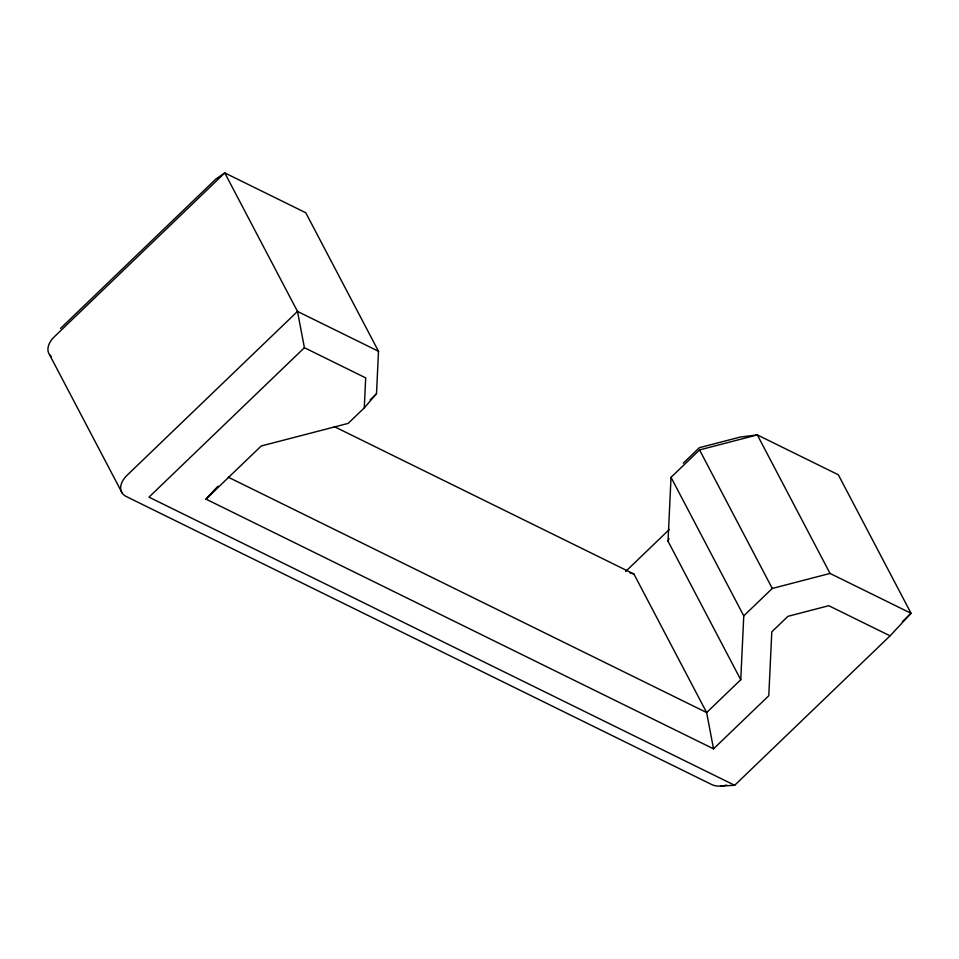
<?xml version="1.0" encoding="UTF-8"?>
<svg xmlns="http://www.w3.org/2000/svg" width="959" height="959" viewBox="0 0 959 959"><rect width="100%" height="100%" fill="white"/><g stroke="black" fill="none" stroke-linecap="round" stroke-linejoin="round"><path stroke-width="1.44" d="M683.264 463.197L699.387 447.685L740.24 437.064L757.31 434.906L838.322 474.765L911.05 613.292L890.072 635.853L828.78 605.704L787.926 616.325L771.803 631.837L768.794 695.719L713.544 748.835L205.969 499.112L261.22 445.995L348.141 423.398L364.276 407.887L365.691 377.87L304.399 347.709L297.494 311.423L224.766 172.896L215.859 179.069L60.453 328.493M364.276 407.887L376.503 393.741L378.505 351.282L305.765 212.754L224.766 172.896L54.411 336.693A21.913 13.822 -27.7 0 0 51.223 356.508M713.544 748.835L706.639 712.549L740.756 679.751L668.027 541.224L671.024 477.342L699.543 449.927L757.31 434.906L830.038 573.434L911.05 613.292L902.419 621.588M740.756 679.751L743.764 615.87L671.024 477.342M668.027 541.224L669.046 538.622M205.969 499.112L217.957 486.213M304.399 347.709L148.993 497.146L734.666 785.289L890.072 635.853M370.162 399.831L376.503 393.741M625.616 571.504L669.346 529.452M743.764 615.87L772.271 588.454L830.038 573.434M720.784 786.104L734.666 785.289M629.763 572.763L633.911 574.021L706.639 712.549L228.302 477.21M378.505 351.282L297.494 311.423L127.139 475.22A21.913 13.822 -27.7 0 0 126.144 496.45L711.818 784.594A21.913 13.822 -27.7 0 0 726.646 785.073M334.271 426.599L633.911 574.021M699.543 449.927L772.271 588.454M49.544 354.71L122.272 493.238"/></g></svg>
